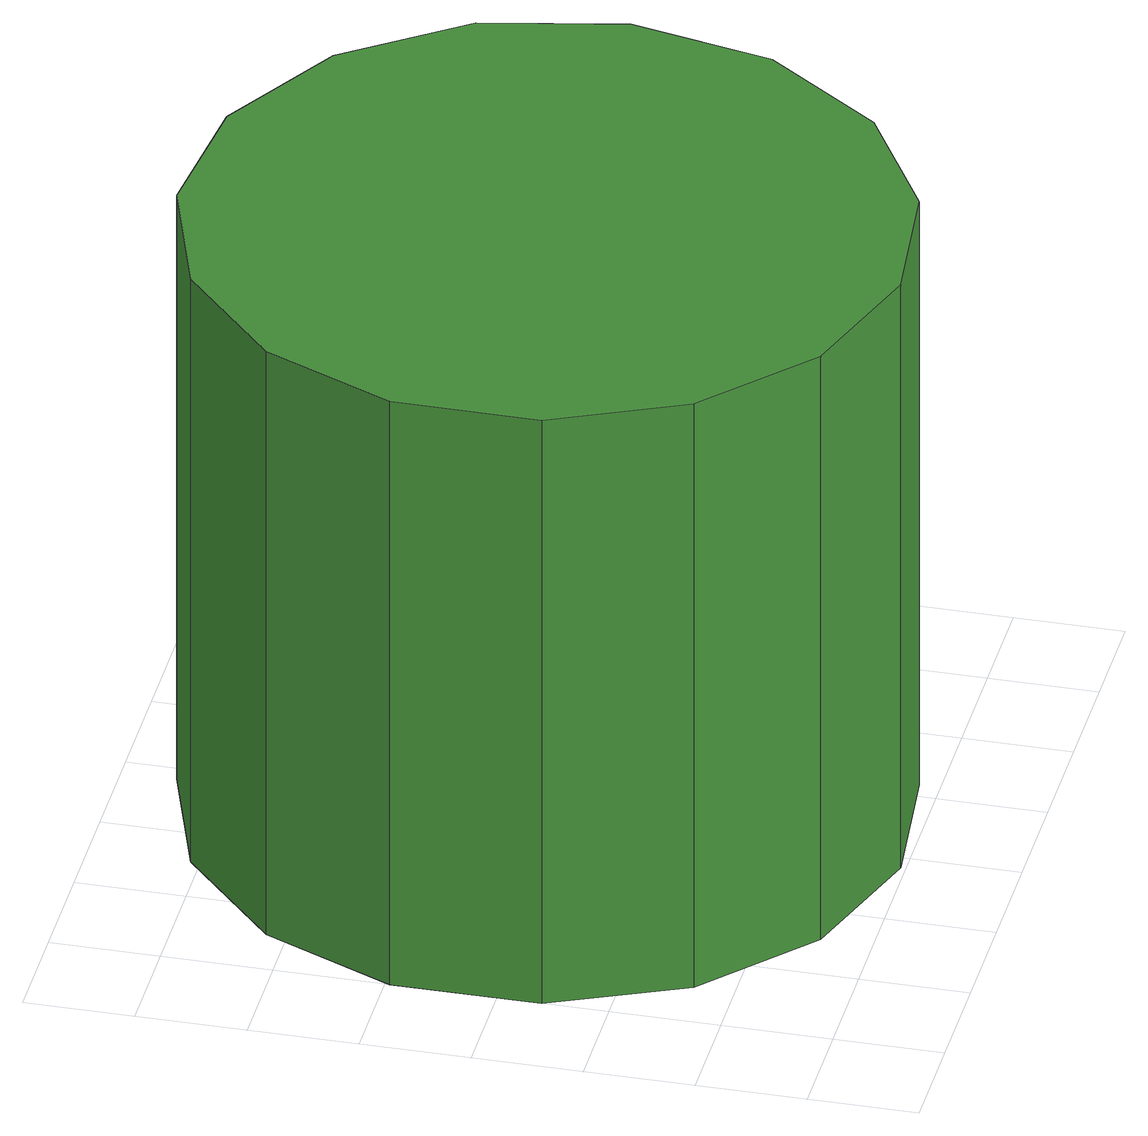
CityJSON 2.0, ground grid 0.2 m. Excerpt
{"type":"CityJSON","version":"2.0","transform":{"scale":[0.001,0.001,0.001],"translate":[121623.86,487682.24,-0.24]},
"CityObjects":{
"tree1":{"type":"SolitaryVegetationObject","attributes":{"function":"something"},"geometry":[{"type":"MultiSurface","lod":"1","boundaries":[[[0,1,2,3,4,5,6,7,8,9,10,11,12,13,14]],[[15,16,17,18,19,20,21,22,23,24,25,26,27,28,29]],[[0,29,28,1]],[[1,28,27,2]],[[2,27,26,3]],[[3,26,25,4]],[[4,25,24,5]],[[5,24,23,6]],[[6,23,22,7]],[[7,22,21,8]],[[8,21,20,9]],[[9,20,19,10]],[[10,19,18,11]],[[11,18,17,12]],[[12,17,16,13]],[[13,16,15,14]],[[14,15,29,0]]]}]}
},
"vertices":[
[1286,656,1208],[1230,920,1208],[1071,1138,1208],[837,1274,1208],[568,1302,1208],[311,1218,1208],[111,1037,1208],[1,791,1208],[1,520,1208],[111,274,1208],[311,93,1208],[568,9,1208],[837,38,1208],[1071,173,1208],[1230,391,1208],[1230,391,5],[1071,173,5],[837,38,5],[568,9,5],[311,93,5],[111,274,5],[1,520,5],[1,791,5],[111,1037,5],[311,1218,5],[568,1302,5],[837,1274,5],[1071,1138,5],[1230,920,5],[1286,656,5]
]}
